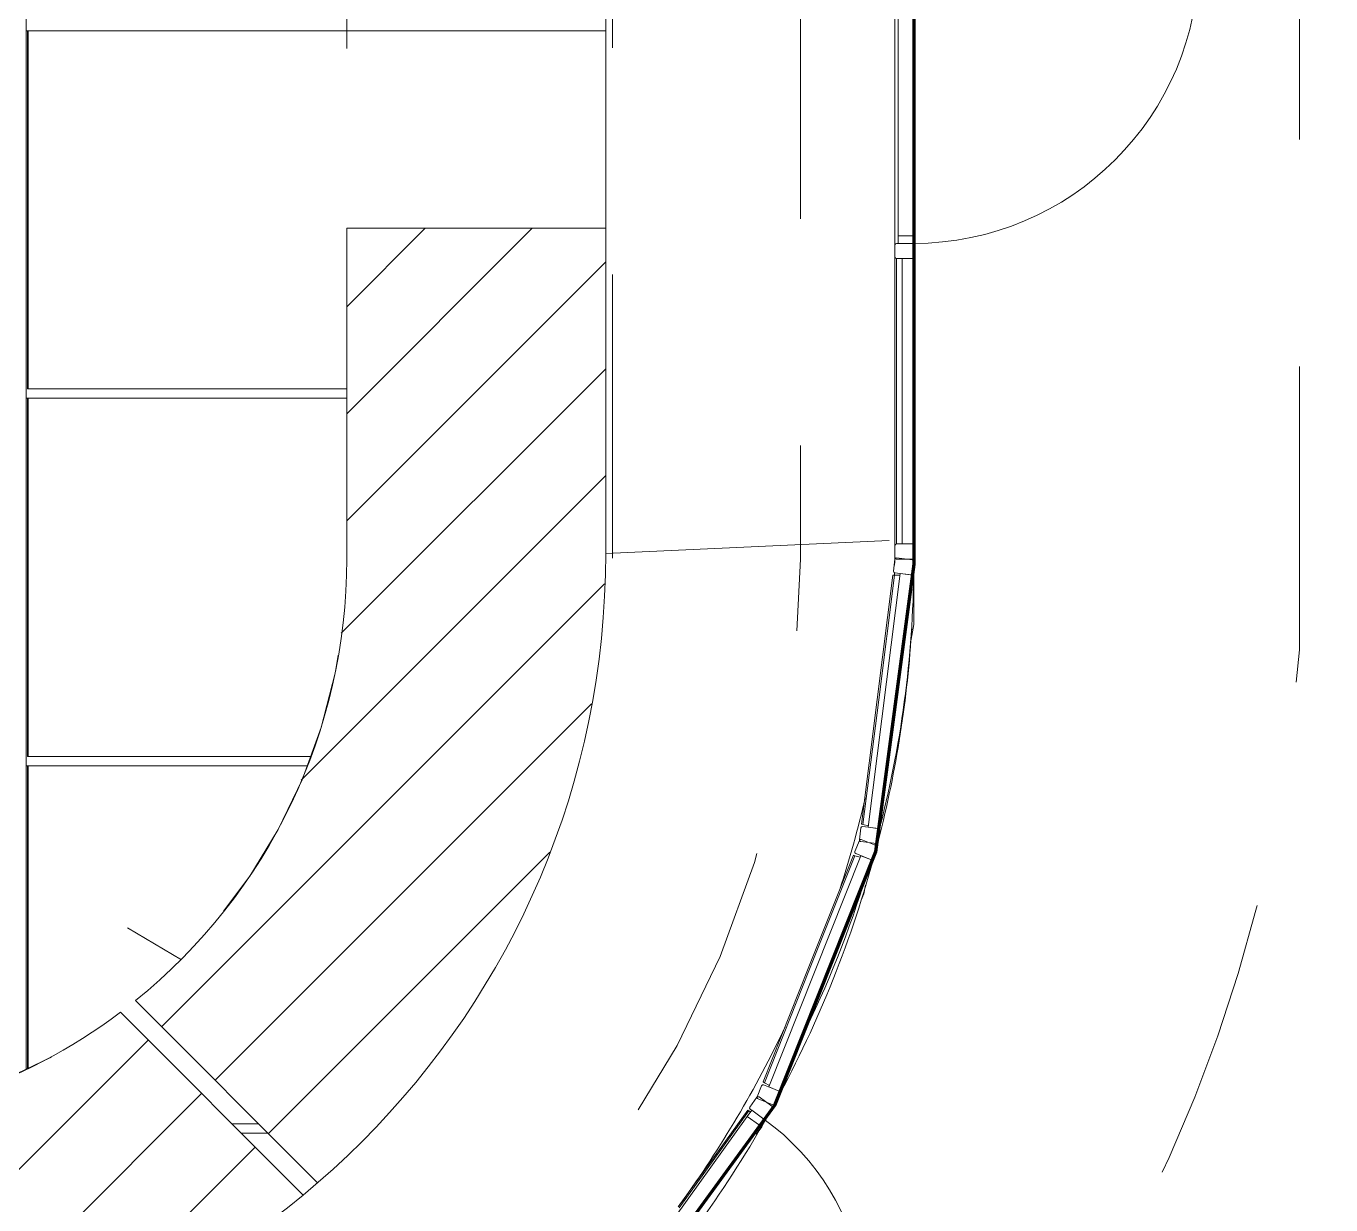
# Model space of a CAD drawing. Header units: metres. Extents: x -227.9 to -140, y 37.9 to 92.1.
# Drawn here: x -182.892 to -179.441, y 60.805 to 63.923 of the extents above; entities that cross this region are included whole.
import ezdxf

# ---------------------------------------------------------------- set-up
doc = ezdxf.new("R2010")
doc.units = ezdxf.units.M
doc.linetypes.add('JIS_02_0.7', pattern=[1.35, 0.75, -0.6])
doc.layers.add('A-DETL', color=94, linetype='Continuous', lineweight=5, true_color=0x00a600)
doc.layers.add('G-IMPT', color=8, linetype='Continuous', lineweight=5, true_color=0x808080)
for name, color, linetype, lineweight in [('A-DOOR', 7, 'Continuous', 5), ('A-FLOR', 7, 'Continuous', 5), ('A-FLOR-PATT', 7, 'Continuous', 5), ('A-GENM', 7, 'Continuous', 5), ('A-GLAZ-CURT', 7, 'Continuous', 5), ('A-GLAZ-CWMG', 7, 'Continuous', 5), ('A-ROOF', 7, 'Continuous', 5), ('A-WALL', 7, 'Continuous', 5), ('S-BEAM', 7, 'Continuous', 5)]:
    doc.layers.add(name, color=color, linetype=linetype, lineweight=lineweight)
doc.layers.add('Chambre', color=40, linetype='Continuous')
pattern_1 = [(45, (0, 0), (-0.14142136, 0.14142136), [])]

# ---------------------------------------------------------------- blocks, each defined once
blk = doc.blocks.new('LAG-C1030-PORTES-VITRINE DE MAGASIN-13PR_08_01 - LAG-C1030-PORTES-VITRINE DE MAGASIN-13PR_08_01-12746011-MUC-LAG-PRO-PLA-ARC-TZN-N02-AG02Ec-Cote')
at = {"layer": 'A-DOOR', "color": 9, "lineweight": 9, "true_color": 0xc0c0c0}
for p, q in [((-0.3774, 0.04), (-0.3574, 0.04)), ((-0.3774, 0), (-0.3774, 0.04)), ((-0.3574, 0.04), (-0.3574, 0)), ((0.3574, 0.04), (0.3774, 0.04)), ((0.3574, 0), (0.3574, 0.04)), ((0.3774, 0.04), (0.3774, 0)), ((-0.3574, 0), (-0.3774, 0)), ((0.3774, 0), (0.3574, 0))]:
    blk.add_line(p, q, dxfattribs=at)
at = {"layer": 'A-DOOR', "color": 9, "true_color": 0xc0c0c0}
for p, q in [((0.3574, 0.04), (-0.3574, 0.04)), ((-0.3574, 0), (0.3574, 0))]:
    blk.add_line(p, q, dxfattribs=at)
at = {"layer": 'A-DOOR'}
blk.add_line((0.3774, 0), (0.3774, -0.7548), dxfattribs=at)
blk.add_arc((0.3774, 0), 0.7548, 180, 270, dxfattribs=at)
blk = doc.blocks.new('LAG-B2020-PANNEAU DE RIDEAU-TRANSPARENT - CURTAIN WALL MULLION_dwg_12FT-JANSEN-P05-V52-MUC-LAG-PRO-PLA-ARC-TZN-N02-AG02Ec-Cote')
at = {"layer": 'G-IMPT', "flags": 128}
blk.add_lwpolyline([(0.004, 0.0001), (0.003, 0), (0.002, 0.0001), (0.001, 0), (0, 0), (0.001, 0.0001), (0.002, 0), (0.003, 0.0001), (0.004, 0)], dxfattribs=at)
at = {"layer": 'G-IMPT', "color": 161, "true_color": 0x7f9fff, "flags": 128}
for points in [[(0, 0), (0, 0), (0, 0), (0, 0), (0, 0), (0, 0), (0, 0.0001), (0, 0), (0, 0), (0, 0), (0, 0), (0, 0), (0, 0), (0, 0)], [(0, 0), (0, 0), (0, 0), (0, 0)], [(0.001, 0), (0.001, 0), (0.001, 0), (0.001, 0), (0.001, 0), (0.001, 0), (0.001, 0.0001), (0.001, 0), (0.001, 0), (0.001, 0), (0.001, 0), (0.001, 0), (0.001, 0), (0.001, 0)], [(0.001, 0), (0.001, 0), (0.001, 0), (0.001, 0)], [(0.001, 0), (0.001, 0), (0.001, 0), (0.001, 0), (0.001, 0), (0.001, 0)], [(0.001, 0), (0.001, 0), (0.001, 0), (0.001, 0)], [(0.002, 0), (0.002, 0), (0.002, 0), (0.002, 0), (0.002, 0), (0.002, 0), (0.002, 0.0001), (0.002, 0), (0.002, 0), (0.002, 0), (0.002, 0), (0.002, 0), (0.002, 0), (0.002, 0)], [(0.002, 0), (0.002, 0), (0.002, 0), (0.002, 0)], [(0.002, 0), (0.002, 0), (0.002, 0), (0.002, 0), (0.002, 0), (0.002, 0)], [(0.002, 0), (0.002, 0), (0.002, 0), (0.002, 0)], [(0.003, 0), (0.003, 0), (0.003, 0), (0.003, 0), (0.003, 0), (0.003, 0), (0.003, 0), (0.003, 0.0001), (0.003, 0), (0.003, 0), (0.003, 0), (0.003, 0), (0.003, 0), (0.003, 0)], [(0.003, 0), (0.0031, 0), (0.0031, 0), (0.003, 0)], [(0.003, 0), (0.003, 0), (0.0031, 0), (0.0031, 0), (0.003, 0), (0.003, 0)], [(0.003, 0), (0.003, 0), (0.003, 0), (0.003, 0)], [(0.004, 0), (0.004, 0), (0.004, 0), (0.004, 0), (0.004, 0), (0.0041, 0), (0.004, 0.0001), (0.004, 0), (0.004, 0), (0.004, 0), (0.004, 0), (0.004, 0), (0.004, 0), (0.004, 0)], [(0.004, 0), (0.004, 0), (0.004, 0), (0.004, 0)]]:
    blk.add_lwpolyline(points, dxfattribs=at)
at = {"layer": 'G-IMPT', "color": 4, "true_color": 0x00ffff, "flags": 128}
for points in [[(0.001, 0), (0.001, 0), (0, 0), (0, 0)], [(0.002, 0), (0.002, 0), (0.001, 0), (0.001, 0)], [(0.003, 0), (0.003, 0), (0.002, 0), (0.002, 0)], [(0.004, 0), (0.004, 0), (0.003, 0), (0.003, 0)]]:
    blk.add_lwpolyline(points, close=True, dxfattribs=at)
at = {"layer": 'G-IMPT', "color": 161, "true_color": 0x7f9fff}
for centre, radius, start, end in [((0, 0), 0.000004, 90, 180), ((0, 0), 0.000004, 360, 90), ((0, 0), 0.000002, 90, 180), ((0, 0), 0.000002, 360, 90), ((0, 0), 0.000002, 270, 360), ((0, 0), 0.000002, 180, 270), ((0, 0), 0.000004, 270, 0), ((0, 0), 0.000004, 180, 270), ((0.001, 0), 0.000004, 90, 180), ((0.001, 0), 0.000004, 360, 90), ((0.001, 0), 0.000002, 90, 180), ((0.001, 0), 0.000002, 360, 90), ((0.001, 0), 0.000002, 270, 360), ((0.001, 0), 0.000002, 180, 270), ((0.001, 0), 0.000004, 270, 0), ((0.001, 0), 0.000004, 180, 270), ((0.002, 0), 0.000004, 90, 180), ((0.002, 0), 0.000004, 360, 90), ((0.002, 0), 0.000002, 90, 180), ((0.002, 0), 0.000002, 360, 90), ((0.002, 0), 0.000002, 270, 360), ((0.002, 0), 0.000002, 180, 270), ((0.002, 0), 0.000004, 270, 0), ((0.002, 0), 0.000004, 180, 270), ((0.003, 0), 0.000004, 90, 180), ((0.003, 0), 0.000004, 360, 90), ((0.003, 0), 0.000002, 90, 180), ((0.003, 0), 0.000002, 360, 90), ((0.003, 0), 0.000002, 270, 360), ((0.003, 0), 0.000002, 180, 270), ((0.003, 0), 0.000004, 270, 0), ((0.003, 0), 0.000004, 180, 270), ((0.004, 0), 0.000004, 360, 90), ((0.004, 0), 0.000004, 90, 180), ((0.004, 0), 0.000002, 360, 90), ((0.004, 0), 0.000002, 90, 180), ((0.004, 0), 0.000002, 180, 270), ((0.004, 0), 0.000002, 270, 360), ((0.004, 0), 0.000004, 180, 270), ((0.004, 0), 0.000004, 270, 0)]:
    blk.add_arc(centre, radius, start, end, dxfattribs=at)
blk = doc.blocks.new('LAG-B2020-PANNEAU DE RIDEAU-TRANSPARENT - CURTAIN WALL MULLION_dwg-V53-MUC-LAG-PRO-PLA-ARC-TZN-N02-AG02Ec-Cote')
blk.add_blockref('LAG-B2020-PANNEAU DE RIDEAU-TRANSPARENT - CURTAIN WALL MULLION_dwg_12FT-JANSEN-P05-V52-MUC-LAG-PRO-PLA-ARC-TZN-N02-AG02Ec-Cote', (-0.0027, 0.0003))
blk = doc.blocks.new('LAG-B2020-PANNEAU DE RIDEAU-TRANSPARENT - LAG-B2020-PANNEAU DE RIDEAU-TRANSPARENT-11582685-MUC-LAG-PRO-PLA-ARC-TZN-N02-AG02Ec-Cote')
at = {"layer": 'A-GLAZ-CURT', "lineweight": 9}
for p, q in [((0.3774, 0), (-0.3774, 0)), ((-0.3774, 0), (-0.3774, -0.03)), ((0.3774, -0.03), (0.3774, 0)), ((-0.3774, -0.03), (0.3774, -0.03))]:
    blk.add_line(p, q, dxfattribs=at)
blk.add_blockref('LAG-B2020-PANNEAU DE RIDEAU-TRANSPARENT - CURTAIN WALL MULLION_dwg-V53-MUC-LAG-PRO-PLA-ARC-TZN-N02-AG02Ec-Cote', (0, 0))
blk = doc.blocks.new('Rectangulaire Meneau - LAG-B2010-MENEAU-40x50_50-11578411-MUC-LAG-PRO-PLA-ARC-TZN-N02-AG02Ec-Cote')
at = {"layer": 'A-GLAZ-CWMG'}
for p, q in [((-180.5942, 63.3123), (-180.5942, 62.9309)), ((-180.5942, 62.9309), (-180.5942, 63.3123)), ((-180.5902, 62.9309), (-180.5902, 63.3083)), ((-180.5442, 62.9309), (-180.5442, 63.3123)), ((-180.5442, 62.9309), (-180.5442, 63.3123))]:
    blk.add_line(p, q, dxfattribs=at)
blk = doc.blocks.new('Rectangulaire Meneau - LAG-B2010-MENEAU-40x50-11581453-MUC-LAG-PRO-PLA-ARC-TZN-N02-AG02Ec-Cote')
at = {"layer": 'A-GLAZ-CWMG', "lineweight": 13}
for p, q in [((-0.02, 0.04), (-0.02, 0.0447)), ((-0.016, 0.0487), (0.016, 0.0487)), ((0.02, 0.0447), (0.02, 0.0027)), ((0.016, -0.0013), (-0.016, -0.0013))]:
    blk.add_line(p, q, dxfattribs=at)
for centre, start, end in [((-0.016, 0.0447), 90, 180), ((0.016, 0.0447), 360, 90), ((-0.016, 0.0027), 180, 270), ((0.016, 0.0027), 270, 0)]:
    blk.add_arc(centre, 0.004, start, end, dxfattribs=at)
blk = doc.blocks.new('LAG-B1020-CADRE STRUCTURELLE-PATIO - MUC-PATIO_skp_80-11715553-MUC-LAG-PRO-PLA-ARC-TZN-N02-AG02Ec-Cote')
at = {"layer": 'G-IMPT', "color": 7}
for p, q in [((23.1677, 3.8915), (24.7002, 3.8915)), ((23.1677, 3.8915), (24.7002, 3.8915)), ((23.171, 3.8915), (23.171, 2.9443)), ((23.171, 2.9443), (23.171, 3.8915)), ((24.0152, 2.9443), (23.171, 2.9443)), ((23.171, 2.9443), (24.0152, 2.9443)), ((23.1677, 2.92), (24.0152, 2.92)), ((23.1677, 2.92), (24.0152, 2.92)), ((23.171, 2.9199), (23.171, 1.9715)), ((23.171, 1.9715), (23.171, 2.9199)), ((23.171, 1.9715), (23.9211, 1.9715)), ((23.171, 1.9715), (23.9211, 1.9715)), ((23.1677, 1.9471), (23.9109, 1.9471)), ((23.9109, 1.9471), (23.1677, 1.9471)), ((23.171, 1.9471), (23.171, 1.1456)), ((23.171, 1.1456), (23.171, 1.9471)), ((23.7118, 0.9999), (23.7825, 0.9999)), ((23.7118, 0.9999), (23.7825, 0.9999)), ((23.7361, 0.9755), (23.8069, 0.9755)), ((23.8069, 0.9755), (23.7361, 0.9755))]:
    blk.add_line(p, q, dxfattribs=at)
blk = doc.blocks.new('LAG-B1020-CADRE STRUCTURELLE-PATIO - MUC-PATIO_skp_79-11715552-MUC-LAG-PRO-PLA-ARC-TZN-N02-AG02Ec-Cote')
at = {"layer": 'G-IMPT', "color": 7}
for p, q in [((23.1515, 3.8632), (23.1515, 2.916)), ((23.1515, 3.8632), (23.1515, 2.916)), ((23.9952, 2.916), (23.1515, 2.916)), ((23.9952, 2.916), (23.1515, 2.916)), ((23.151, 2.8916), (23.151, 1.9432)), ((23.151, 2.8916), (23.151, 1.9432)), ((23.9011, 1.9432), (23.151, 1.9432)), ((23.9011, 1.9432), (23.151, 1.9432)), ((23.151, 1.9188), (23.151, 1.1173)), ((23.151, 1.9188), (23.151, 1.1173)), ((23.7625, 0.9716), (23.6918, 0.9716)), ((23.6918, 0.9716), (23.7625, 0.9716))]:
    blk.add_line(p, q, dxfattribs=at)
blk = doc.blocks.new('LAG-B1020-CADRE STRUCTURELLE-PATIO - MUC-PATIO_skp_2-11715475-MUC-LAG-PRO-PLA-ARC-TZN-N02-AG02Ec-Cote')
for name, p in [('LAG-B1020-CADRE STRUCTURELLE-PATIO - MUC-PATIO_skp_80-11715553-MUC-LAG-PRO-PLA-ARC-TZN-N02-AG02Ec-Cote', (0.2194, 0.1866)), ('LAG-B1020-CADRE STRUCTURELLE-PATIO - MUC-PATIO_skp_79-11715552-MUC-LAG-PRO-PLA-ARC-TZN-N02-AG02Ec-Cote', (0.2394, 0.2149))]:
    blk.add_blockref(name, p)
blk = doc.blocks.new('LAG-B1020-CADRE STRUCTURELLE-PATIO - LAG-LAG-B1020-CADRE STRUCTURELLE-PATIO-10510598-MUC-LAG-PRO-PLA-ARC-TZN-N02-AG02Ec-Cote')
blk.add_blockref('LAG-B1020-CADRE STRUCTURELLE-PATIO - MUC-PATIO_skp_2-11715475-MUC-LAG-PRO-PLA-ARC-TZN-N02-AG02Ec-Cote', (-12.7084, -8.23))
blk = doc.blocks.new('Rectangulaire Meneau - LAG-B2010-MENEAU-40x50_50-11578396-MUC-LAG-PRO-PLA-ARC-TZN-N02-AG02Ec-Cote')
at = {"layer": 'A-GLAZ-CWMG'}
for p, q in [((-180.5942, 62.9309), (-180.5942, 62.5495)), ((-180.5942, 62.5495), (-180.5942, 62.9309)), ((-180.5902, 62.5535), (-180.5902, 62.9309)), ((-180.5442, 62.5495), (-180.5442, 62.9309)), ((-180.5442, 62.5495), (-180.5442, 62.9309)), ((-180.5942, 62.517), (-180.5942, 62.5134)), ((-180.5942, 62.5134), (-180.5942, 62.517)), ((-180.5482, 62.5134), (-180.5644, 62.5134)), ((-180.5442, 62.5134), (-180.5482, 62.5134)), ((-180.5442, 62.5134), (-180.5442, 62.517)), ((-180.5442, 62.5134), (-180.5442, 62.517))]:
    blk.add_line(p, q, dxfattribs=at)
blk = doc.blocks.new('Rectangulaire Meneau - LAG-B2010-MENEAU-11582725-MUC-LAG-PRO-PLA-ARC-TZN-N02-AG02Ec-Cote')
at = {"layer": 'A-GLAZ-CWMG', "lineweight": 13}
for p, q in [((-0.04, 0.0027), (-0.04, 0.0447)), ((-0.036, 0.0487), (-0.004, 0.0487)), ((0, 0.0447), (0, 0.0027)), ((-0.004, -0.0013), (-0.036, -0.0013))]:
    blk.add_line(p, q, dxfattribs=at)
for centre, start, end in [((-0.036, 0.0447), 90, 180), ((-0.004, 0.0447), 0, 90), ((-0.036, 0.0027), 180, 270), ((-0.004, 0.0027), 270, 0)]:
    blk.add_arc(centre, 0.004, start, end, dxfattribs=at)
blk = doc.blocks.new('LAG-B2020-PANNEAU DE RIDEAU-TRANSPARENT - CURTAIN WALL MULLION_dwg_12FT-JANSEN-P05-V136-MUC-LAG-PRO-PLA-ARC-TZN-N02-AG02Ec-Cote')
at = {"layer": 'G-IMPT', "flags": 128}
blk.add_lwpolyline([(0.004, 0.0001), (0.003, 0), (0.002, 0.0001), (0.001, 0), (0, 0), (0.001, 0.0001), (0.002, 0), (0.003, 0.0001), (0.004, 0)], dxfattribs=at)
at = {"layer": 'G-IMPT', "color": 161, "true_color": 0x7f9fff, "flags": 128}
for points in [[(0, 0), (0, 0), (0, 0), (0, 0), (0, 0), (0, 0), (0, 0.0001), (0, 0), (0, 0), (0, 0), (0, 0), (0, 0), (0, 0), (0, 0)], [(0, 0), (0, 0), (0, 0), (0, 0)], [(0.001, 0), (0.001, 0), (0.001, 0), (0.001, 0), (0.001, 0), (0.001, 0), (0.001, 0.0001), (0.001, 0), (0.001, 0), (0.001, 0), (0.001, 0), (0.001, 0), (0.001, 0), (0.001, 0)], [(0.001, 0), (0.001, 0), (0.001, 0), (0.001, 0)], [(0.001, 0), (0.001, 0), (0.001, 0), (0.001, 0), (0.001, 0), (0.001, 0)], [(0.001, 0), (0.001, 0), (0.001, 0), (0.001, 0)], [(0.002, 0), (0.002, 0), (0.002, 0), (0.002, 0), (0.002, 0), (0.002, 0), (0.002, 0.0001), (0.002, 0), (0.002, 0), (0.002, 0), (0.002, 0), (0.002, 0), (0.002, 0), (0.002, 0)], [(0.002, 0), (0.002, 0), (0.002, 0), (0.002, 0)], [(0.002, 0), (0.002, 0), (0.002, 0), (0.002, 0), (0.002, 0), (0.002, 0)], [(0.002, 0), (0.002, 0), (0.002, 0), (0.002, 0)], [(0.003, 0), (0.003, 0), (0.003, 0), (0.003, 0), (0.003, 0), (0.003, 0), (0.003, 0), (0.003, 0.0001), (0.003, 0), (0.003, 0), (0.003, 0), (0.003, 0), (0.003, 0), (0.003, 0)], [(0.003, 0), (0.0031, 0), (0.0031, 0), (0.003, 0)], [(0.003, 0), (0.003, 0), (0.0031, 0), (0.0031, 0), (0.003, 0), (0.003, 0)], [(0.003, 0), (0.003, 0), (0.003, 0), (0.003, 0)], [(0.004, 0), (0.004, 0), (0.004, 0), (0.004, 0), (0.004, 0), (0.0041, 0), (0.004, 0.0001), (0.004, 0), (0.004, 0), (0.004, 0), (0.004, 0), (0.004, 0), (0.004, 0), (0.004, 0)], [(0.004, 0), (0.004, 0), (0.004, 0), (0.004, 0)]]:
    blk.add_lwpolyline(points, dxfattribs=at)
at = {"layer": 'G-IMPT', "color": 4, "true_color": 0x00ffff, "flags": 128}
for points in [[(0.001, 0), (0.001, 0), (0, 0), (0, 0)], [(0.002, 0), (0.002, 0), (0.001, 0), (0.001, 0)], [(0.003, 0), (0.003, 0), (0.002, 0), (0.002, 0)], [(0.004, 0), (0.004, 0), (0.003, 0), (0.003, 0)]]:
    blk.add_lwpolyline(points, close=True, dxfattribs=at)
at = {"layer": 'G-IMPT', "color": 161, "true_color": 0x7f9fff}
for centre, radius, start, end in [((0, 0), 0.000004, 90, 180), ((0, 0), 0.000004, 360, 90), ((0, 0), 0.000002, 90, 180), ((0, 0), 0.000002, 360, 90), ((0, 0), 0.000002, 270, 360), ((0, 0), 0.000002, 180, 270), ((0, 0), 0.000004, 270, 0), ((0, 0), 0.000004, 180, 270), ((0.001, 0), 0.000004, 90, 180), ((0.001, 0), 0.000004, 360, 90), ((0.001, 0), 0.000002, 90, 180), ((0.001, 0), 0.000002, 360, 90), ((0.001, 0), 0.000002, 270, 360), ((0.001, 0), 0.000002, 180, 270), ((0.001, 0), 0.000004, 270, 0), ((0.001, 0), 0.000004, 180, 270), ((0.002, 0), 0.000004, 90, 180), ((0.002, 0), 0.000004, 360, 90), ((0.002, 0), 0.000002, 90, 180), ((0.002, 0), 0.000002, 360, 90), ((0.002, 0), 0.000002, 270, 360), ((0.002, 0), 0.000002, 180, 270), ((0.002, 0), 0.000004, 270, 0), ((0.002, 0), 0.000004, 180, 270), ((0.003, 0), 0.000004, 90, 180), ((0.003, 0), 0.000004, 360, 90), ((0.003, 0), 0.000002, 90, 180), ((0.003, 0), 0.000002, 360, 90), ((0.003, 0), 0.000002, 270, 360), ((0.003, 0), 0.000002, 180, 270), ((0.003, 0), 0.000004, 270, 0), ((0.003, 0), 0.000004, 180, 270), ((0.004, 0), 0.000004, 360, 90), ((0.004, 0), 0.000004, 90, 180), ((0.004, 0), 0.000002, 360, 90), ((0.004, 0), 0.000002, 90, 180), ((0.004, 0), 0.000002, 180, 270), ((0.004, 0), 0.000002, 270, 360), ((0.004, 0), 0.000004, 180, 270), ((0.004, 0), 0.000004, 270, 0)]:
    blk.add_arc(centre, radius, start, end, dxfattribs=at)
blk = doc.blocks.new('LAG-B2020-PANNEAU DE RIDEAU-TRANSPARENT - CURTAIN WALL MULLION_dwg-V137-MUC-LAG-PRO-PLA-ARC-TZN-N02-AG02Ec-Cote')
blk.add_blockref('LAG-B2020-PANNEAU DE RIDEAU-TRANSPARENT - CURTAIN WALL MULLION_dwg_12FT-JANSEN-P05-V136-MUC-LAG-PRO-PLA-ARC-TZN-N02-AG02Ec-Cote', (-0.0027, 0.0003))
blk = doc.blocks.new('LAG-B2020-PANNEAU DE RIDEAU-TRANSPARENT - LAG-B2020-PANNEAU DE RIDEAU-TRANSPARENT-11581941-MUC-LAG-PRO-PLA-ARC-TZN-N02-AG02Ec-Cote')
at = {"layer": 'A-GLAZ-CURT', "lineweight": 9}
for p, q in [((0.3383, 0), (-0.3383, 0)), ((-0.3383, 0), (-0.3383, -0.03)), ((0.3383, -0.03), (0.3383, 0)), ((-0.3383, -0.03), (0.3383, -0.03))]:
    blk.add_line(p, q, dxfattribs=at)
blk.add_blockref('LAG-B2020-PANNEAU DE RIDEAU-TRANSPARENT - CURTAIN WALL MULLION_dwg-V137-MUC-LAG-PRO-PLA-ARC-TZN-N02-AG02Ec-Cote', (0, 0))
blk = doc.blocks.new('Rectangulaire Meneau - LAG-B2010-MENEAU-40x50_50-11581937-MUC-LAG-PRO-PLA-ARC-TZN-N02-AG02Ec-Cote')
at = {"layer": 'A-GLAZ-CWMG'}
for p, q in [((-180.5996, 62.4711), (-180.6412, 62.1418)), ((-180.6412, 62.1418), (-180.5996, 62.4711)), ((-180.6372, 62.1413), (-180.5956, 62.4711)), ((-180.5807, 62.4711), (-180.5956, 62.4711)), ((-180.5916, 62.1355), (-180.5492, 62.471)), ((-180.5916, 62.1355), (-180.5492, 62.471)), ((-180.5492, 62.471), (-180.5504, 62.471))]:
    blk.add_line(p, q, dxfattribs=at)
at = {"layer": 'A-GLAZ-CWMG', "flags": 128}
blk.add_lwpolyline([(-180.5956, 62.4711), (-180.5984, 62.4711), (-180.5996, 62.4711)], dxfattribs=at)
blk = doc.blocks.new('Rectangulaire Meneau - LAG-B2010-MENEAU-40x50_50-11581938-MUC-LAG-PRO-PLA-ARC-TZN-N02-AG02Ec-Cote')
at = {"layer": 'A-GLAZ-CWMG'}
for p, q in [((-180.6412, 62.1418), (-180.6828, 61.8125)), ((-180.6828, 61.8125), (-180.6412, 62.1418)), ((-180.6789, 61.8115), (-180.6372, 62.1413)), ((-180.634, 61.8), (-180.5916, 62.1355)), ((-180.634, 61.8), (-180.5916, 62.1355)), ((-180.6789, 61.8115), (-180.6645, 61.8078)), ((-180.6351, 61.8003), (-180.634, 61.8))]:
    blk.add_line(p, q, dxfattribs=at)
at = {"layer": 'A-GLAZ-CWMG', "flags": 128}
blk.add_lwpolyline([(-180.6828, 61.8125), (-180.6816, 61.8122), (-180.6789, 61.8115)], dxfattribs=at)
blk = doc.blocks.new('Rectangulaire Meneau - LAG-B2010-MENEAU-40x50-11581886-MUC-LAG-PRO-PLA-ARC-TZN-N02-AG02Ec-Cote')
at = {"layer": 'A-GLAZ-CWMG', "lineweight": 13}
for p, q in [((-0.04, 0.0027), (-0.04, 0.0447)), ((-0.036, 0.0487), (-0.004, 0.0487)), ((0, 0.0447), (0, 0.0027)), ((-0.004, -0.0013), (-0.036, -0.0013))]:
    blk.add_line(p, q, dxfattribs=at)
for centre, start, end in [((-0.036, 0.0447), 90, 180), ((-0.004, 0.0447), 360, 90), ((-0.036, 0.0027), 180, 270), ((-0.004, 0.0027), 270, 0)]:
    blk.add_arc(centre, 0.004, start, end, dxfattribs=at)
blk = doc.blocks.new('Rectangulaire Meneau - LAG-B2010-MENEAU-40x50-11581889-MUC-LAG-PRO-PLA-ARC-TZN-N02-AG02Ec-Cote')
at = {"layer": 'A-GLAZ-CWMG', "lineweight": 13}
for p, q in [((-0.04, 0.0447), (-0.04, 0.0027)), ((-0.004, 0.0487), (-0.036, 0.0487)), ((0, 0.0027), (0, 0.0447)), ((-0.036, -0.0013), (-0.004, -0.0013))]:
    blk.add_line(p, q, dxfattribs=at)
for centre, start, end in [((-0.036, 0.0447), 90, 180), ((-0.004, 0.0447), 0, 90), ((-0.036, 0.0027), 180, 270), ((-0.004, 0.0027), 270, 0)]:
    blk.add_arc(centre, 0.004, start, end, dxfattribs=at)
blk = doc.blocks.new('LAG-B2020-PANNEAU DE RIDEAU-TRANSPARENT - CURTAIN WALL MULLION_dwg_12FT-JANSEN-P05-V138-MUC-LAG-PRO-PLA-ARC-TZN-N02-AG02Ec-Cote')
at = {"layer": 'G-IMPT', "flags": 128}
blk.add_lwpolyline([(0.004, 0.0001), (0.003, 0), (0.002, 0.0001), (0.001, 0), (0, 0), (0.001, 0.0001), (0.002, 0), (0.003, 0.0001), (0.004, 0)], dxfattribs=at)
at = {"layer": 'G-IMPT', "color": 161, "true_color": 0x7f9fff, "flags": 128}
for points in [[(0, 0), (0, 0), (0, 0), (0, 0), (0, 0), (0, 0), (0, 0.0001), (0, 0), (0, 0), (0, 0), (0, 0), (0, 0), (0, 0), (0, 0)], [(0, 0), (0, 0), (0, 0), (0, 0)], [(0.001, 0), (0.001, 0), (0.001, 0), (0.001, 0), (0.001, 0), (0.001, 0), (0.001, 0.0001), (0.001, 0), (0.001, 0), (0.001, 0), (0.001, 0), (0.001, 0), (0.001, 0), (0.001, 0)], [(0.001, 0), (0.001, 0), (0.001, 0), (0.001, 0)], [(0.001, 0), (0.001, 0), (0.001, 0), (0.001, 0), (0.001, 0), (0.001, 0)], [(0.001, 0), (0.001, 0), (0.001, 0), (0.001, 0)], [(0.002, 0), (0.002, 0), (0.002, 0), (0.002, 0), (0.002, 0), (0.002, 0), (0.002, 0.0001), (0.002, 0), (0.002, 0), (0.002, 0), (0.002, 0), (0.002, 0), (0.002, 0), (0.002, 0)], [(0.002, 0), (0.002, 0), (0.002, 0), (0.002, 0)], [(0.002, 0), (0.002, 0), (0.002, 0), (0.002, 0), (0.002, 0), (0.002, 0)], [(0.002, 0), (0.002, 0), (0.002, 0), (0.002, 0)], [(0.003, 0), (0.003, 0), (0.003, 0), (0.003, 0), (0.003, 0), (0.003, 0), (0.003, 0), (0.003, 0.0001), (0.003, 0), (0.003, 0), (0.003, 0), (0.003, 0), (0.003, 0), (0.003, 0)], [(0.003, 0), (0.0031, 0), (0.0031, 0), (0.003, 0)], [(0.003, 0), (0.003, 0), (0.0031, 0), (0.0031, 0), (0.003, 0), (0.003, 0)], [(0.003, 0), (0.003, 0), (0.003, 0), (0.003, 0)], [(0.004, 0), (0.004, 0), (0.004, 0), (0.004, 0), (0.004, 0), (0.0041, 0), (0.004, 0.0001), (0.004, 0), (0.004, 0), (0.004, 0), (0.004, 0), (0.004, 0), (0.004, 0), (0.004, 0)], [(0.004, 0), (0.004, 0), (0.004, 0), (0.004, 0)]]:
    blk.add_lwpolyline(points, dxfattribs=at)
at = {"layer": 'G-IMPT', "color": 4, "true_color": 0x00ffff, "flags": 128}
for points in [[(0.001, 0), (0.001, 0), (0, 0), (0, 0)], [(0.002, 0), (0.002, 0), (0.001, 0), (0.001, 0)], [(0.003, 0), (0.003, 0), (0.002, 0), (0.002, 0)], [(0.004, 0), (0.004, 0), (0.003, 0), (0.003, 0)]]:
    blk.add_lwpolyline(points, close=True, dxfattribs=at)
at = {"layer": 'G-IMPT', "color": 161, "true_color": 0x7f9fff}
for centre, radius, start, end in [((0, 0), 0.000004, 90, 180), ((0, 0), 0.000004, 360, 90), ((0, 0), 0.000002, 90, 180), ((0, 0), 0.000002, 360, 90), ((0, 0), 0.000002, 270, 360), ((0, 0), 0.000002, 180, 270), ((0, 0), 0.000004, 270, 0), ((0, 0), 0.000004, 180, 270), ((0.001, 0), 0.000004, 90, 180), ((0.001, 0), 0.000004, 360, 90), ((0.001, 0), 0.000002, 90, 180), ((0.001, 0), 0.000002, 360, 90), ((0.001, 0), 0.000002, 270, 360), ((0.001, 0), 0.000002, 180, 270), ((0.001, 0), 0.000004, 270, 0), ((0.001, 0), 0.000004, 180, 270), ((0.002, 0), 0.000004, 90, 180), ((0.002, 0), 0.000004, 360, 90), ((0.002, 0), 0.000002, 90, 180), ((0.002, 0), 0.000002, 360, 90), ((0.002, 0), 0.000002, 270, 360), ((0.002, 0), 0.000002, 180, 270), ((0.002, 0), 0.000004, 270, 0), ((0.002, 0), 0.000004, 180, 270), ((0.003, 0), 0.000004, 90, 180), ((0.003, 0), 0.000004, 360, 90), ((0.003, 0), 0.000002, 90, 180), ((0.003, 0), 0.000002, 360, 90), ((0.003, 0), 0.000002, 270, 360), ((0.003, 0), 0.000002, 180, 270), ((0.003, 0), 0.000004, 270, 0), ((0.003, 0), 0.000004, 180, 270), ((0.004, 0), 0.000004, 360, 90), ((0.004, 0), 0.000004, 90, 180), ((0.004, 0), 0.000002, 360, 90), ((0.004, 0), 0.000002, 90, 180), ((0.004, 0), 0.000002, 180, 270), ((0.004, 0), 0.000002, 270, 360), ((0.004, 0), 0.000004, 180, 270), ((0.004, 0), 0.000004, 270, 0)]:
    blk.add_arc(centre, radius, start, end, dxfattribs=at)
blk = doc.blocks.new('LAG-B2020-PANNEAU DE RIDEAU-TRANSPARENT - CURTAIN WALL MULLION_dwg-V139-MUC-LAG-PRO-PLA-ARC-TZN-N02-AG02Ec-Cote')
blk.add_blockref('LAG-B2020-PANNEAU DE RIDEAU-TRANSPARENT - CURTAIN WALL MULLION_dwg_12FT-JANSEN-P05-V138-MUC-LAG-PRO-PLA-ARC-TZN-N02-AG02Ec-Cote', (-0.0027, 0.0003))
blk = doc.blocks.new('LAG-B2020-PANNEAU DE RIDEAU-TRANSPARENT - LAG-B2020-PANNEAU DE RIDEAU-TRANSPARENT-11581950-MUC-LAG-PRO-PLA-ARC-TZN-N02-AG02Ec-Cote')
at = {"layer": 'A-GLAZ-CURT', "lineweight": 9}
for p, q in [((0.3292, 0), (-0.3292, 0)), ((-0.3292, 0), (-0.3292, -0.03)), ((-0.3292, -0.03), (0.3292, -0.03)), ((0.3292, -0.03), (0.3292, 0))]:
    blk.add_line(p, q, dxfattribs=at)
blk.add_blockref('LAG-B2020-PANNEAU DE RIDEAU-TRANSPARENT - CURTAIN WALL MULLION_dwg-V139-MUC-LAG-PRO-PLA-ARC-TZN-N02-AG02Ec-Cote', (0, 0))
blk = doc.blocks.new('Rectangulaire Meneau - LAG-B2010-MENEAU-40x50_50-11581946-MUC-LAG-PRO-PLA-ARC-TZN-N02-AG02Ec-Cote')
at = {"layer": 'A-GLAZ-CWMG'}
for p, q in [((-180.7041, 61.7298), (-180.8235, 61.43)), ((-180.8235, 61.43), (-180.7041, 61.7298)), ((-180.8198, 61.4285), (-180.7002, 61.7288)), ((-180.7771, 61.4115), (-180.6553, 61.7172)), ((-180.7771, 61.4115), (-180.6553, 61.7172)), ((-180.6858, 61.7251), (-180.7002, 61.7288)), ((-180.6553, 61.7172), (-180.6565, 61.7175))]:
    blk.add_line(p, q, dxfattribs=at)
at = {"layer": 'A-GLAZ-CWMG', "flags": 128}
blk.add_lwpolyline([(-180.7002, 61.7288), (-180.703, 61.7295), (-180.7041, 61.7298)], dxfattribs=at)
blk = doc.blocks.new('Rectangulaire Meneau - LAG-B2010-MENEAU-40x50_50-11581947-MUC-LAG-PRO-PLA-ARC-TZN-N02-AG02Ec-Cote')
at = {"layer": 'A-GLAZ-CWMG'}
for p, q in [((-180.8235, 61.43), (-180.9429, 61.1302)), ((-180.9429, 61.1302), (-180.8235, 61.43)), ((-180.9394, 61.1282), (-180.8198, 61.4285)), ((-180.8988, 61.1058), (-180.7771, 61.4115)), ((-180.8988, 61.1058), (-180.7771, 61.4115)), ((-180.9394, 61.1282), (-180.9264, 61.121)), ((-180.8998, 61.1063), (-180.8988, 61.1058))]:
    blk.add_line(p, q, dxfattribs=at)
at = {"layer": 'A-GLAZ-CWMG', "flags": 128}
blk.add_lwpolyline([(-180.9429, 61.1302), (-180.9419, 61.1296), (-180.9394, 61.1282)], dxfattribs=at)
blk = doc.blocks.new('LAG-C1030-PORTES-VITRINE DE MAGASIN-13PR_08_01 - LAG-C1030-PORTES-VITRINE DE MAGASIN-13PR_08_01-12349550-MUC-LAG-PRO-PLA-ARC-TZN-N02-AG02Ec-Cote')
at = {"layer": 'A-DOOR'}
blk.add_line((0.3211, 0), (0.3211, 0.6422), dxfattribs=at)
at = {"layer": 'A-DOOR', "color": 9, "lineweight": 9, "true_color": 0xc0c0c0}
for p, q in [((-0.3011, 0), (-0.3211, 0)), ((-0.3211, 0), (-0.3211, -0.04)), ((-0.3011, -0.04), (-0.3011, 0)), ((0.3211, 0), (0.3011, 0)), ((0.3011, 0), (0.3011, -0.04)), ((0.3211, -0.04), (0.3211, 0)), ((-0.3211, -0.04), (-0.3011, -0.04)), ((0.3011, -0.04), (0.3211, -0.04))]:
    blk.add_line(p, q, dxfattribs=at)
at = {"layer": 'A-DOOR', "color": 9, "true_color": 0xc0c0c0}
for p, q in [((-0.3011, 0), (0.3011, 0)), ((0.3011, -0.04), (-0.3011, -0.04))]:
    blk.add_line(p, q, dxfattribs=at)
at = {"layer": 'A-DOOR'}
blk.add_arc((0.3211, 0), 0.6422, 90, 180, dxfattribs=at)
blk = doc.blocks.new('Rectangulaire Meneau - LAG-B2010-MENEAU-40x50_50-11581955-MUC-LAG-PRO-PLA-ARC-TZN-N02-AG02Ec-Cote')
at = {"layer": 'A-GLAZ-CWMG'}
for p, q in [((-180.9837, 61.0556), (-181.1678, 60.7998)), ((-181.1678, 60.7998), (-180.9837, 61.0556)), ((-181.1645, 60.7975), (-180.9802, 61.0537)), ((-180.976, 61.0513), (-180.9802, 61.0537)), ((-181.1272, 60.7706), (-180.9397, 61.0312)), ((-181.1272, 60.7706), (-180.9397, 61.0312)), ((-180.9397, 61.0312), (-180.9408, 61.0317))]:
    blk.add_line(p, q, dxfattribs=at)
at = {"layer": 'A-GLAZ-CWMG', "flags": 128}
blk.add_lwpolyline([(-180.9802, 61.0537), (-180.9827, 61.0551), (-180.9837, 61.0556)], dxfattribs=at)
blk = doc.blocks.new('Rectangulaire Meneau - LAG-B2010-MENEAU-40x50-V131-MUC-LAG-PRO-PLA-ARC-TZN-N02-AG02Ec-Cote')
at = {"layer": 'A-GLAZ-CWMG', "lineweight": 13}
for p, q in [((-0.04, 0.0447), (-0.04, 0.04)), ((-0.004, 0.0487), (-0.036, 0.0487)), ((0, 0.0027), (0, 0.0447)), ((-0.036, -0.0013), (-0.004, -0.0013))]:
    blk.add_line(p, q, dxfattribs=at)
for centre, start, end in [((-0.036, 0.0447), 90, 180), ((-0.004, 0.0447), 0, 90), ((-0.036, 0.0027), 180, 270), ((-0.004, 0.0027), 270, 0)]:
    blk.add_arc(centre, 0.004, start, end, dxfattribs=at)
blk = doc.blocks.new('PATIO - CMS-PATIO-2083973-MUC-LAG-PRO-PLA-ARC-TZN-N02-AG02Ec-Cote')
at = {"layer": 'G-IMPT', "color": 7, "lineweight": 9}
for p, q in [((10.6775, -2.2157), (10.6775, -5.195)), ((10.6775, -5.195), (10.6775, -2.2157)), ((10.682, -4.1519), (10.682, -5.0991)), ((10.682, -5.0991), (10.682, -4.1519)), ((10.6825, -4.1519), (10.6825, -5.0991)), ((10.6825, -4.1519), (10.6825, -5.0991)), ((10.682, -5.1234), (10.682, -6.0719)), ((10.682, -6.0719), (10.682, -5.1234)), ((10.682, -5.1234), (10.682, -6.0719)), ((10.682, -5.1234), (10.682, -6.0719)), ((10.6775, -5.195), (10.6775, -6.8992)), ((10.6775, -5.195), (10.6775, -6.8992)), ((10.682, -6.0963), (10.682, -6.8973)), ((10.682, -6.8973), (10.682, -6.0963)), ((10.682, -6.0963), (10.682, -6.8973)), ((10.682, -6.0963), (10.682, -6.8973))]:
    blk.add_line(p, q, dxfattribs=at)

msp = doc.modelspace()

# ---------------------------------------------------------------- hatches: boundary and pattern name
at = {"layer": 'A-FLOR-PATT', "lineweight": 9}
h = msp.add_hatch(dxfattribs=at)
h.set_pattern_fill('FP_7', color=256, style=0, pattern_type=2)
h.set_pattern_definition(pattern_1)
h.paths.add_polyline_path([(-202.164, 60.3285), (-183.5441, 60.3291), (-183.3808, 60.3362), (-183.2185, 60.3555), (-183.0579, 60.3868), (-182.9001, 60.43), (-182.7459, 60.4848), (-182.5961, 60.5509), (-182.4516, 60.628), (-182.3133, 60.7156), (-182.1785, 60.8162), (-182.1602, 60.832), (-182.6428, 61.3145), (-182.7568, 61.2367), (-182.8776, 61.1697), (-183.004, 61.1141), (-183.135, 61.0704), (-183.2694, 61.0389), (-183.4062, 61.0199), (-183.5441, 61.0135), (-203.5941, 61.0135), (-203.7249, 61.0192), (-203.8546, 61.0363), (-203.9824, 61.0646), (-204.1072, 61.104), (-204.2281, 61.1541), (-204.3441, 61.2145), (-204.4545, 61.2848), (-204.5583, 61.3645), (-204.6548, 61.4529), (-204.7432, 61.5493), (-204.8229, 61.6532), (-204.8932, 61.7635), (-204.9536, 61.8796), (-205.0037, 62.0005), (-205.043, 62.1253), (-205.0713, 62.253), (-205.0884, 62.3828), (-205.0941, 62.5135), (-205.0941, 63.3883), (-205.7791, 63.3883), (-205.7786, 62.5135), (-205.7713, 62.3491), (-205.7517, 62.1856), (-205.72, 62.024), (-205.6777, 61.8695), (-205.622, 61.7133), (-205.5568, 61.5655), (-205.4797, 61.421), (-205.392, 61.2827), (-205.2943, 61.1512), (-205.187, 61.0273), (-205.0683, 60.9096), (-204.9464, 60.8052), (-204.8143, 60.7082), (-204.6753, 60.6213), (-204.5303, 60.5449), (-204.3799, 60.4796), (-204.2198, 60.4242), (-204.0667, 60.3833), (-203.9055, 60.3529), (-203.7424, 60.3346), (-203.573, 60.3285), (-202.5752, 60.3285)])
h = msp.add_hatch(dxfattribs=at)
h.set_pattern_fill('FP_7', color=256, style=0, pattern_type=2)
h.set_pattern_definition(pattern_1)
h.paths.add_polyline_path([(-182.1222, 60.8647), (-182.058, 60.9206), (-181.9367, 61.0434), (-181.8358, 61.1613), (-181.7388, 61.2934), (-181.6519, 61.4323), (-181.573, 61.5831), (-181.5102, 61.7277), (-181.4535, 61.8926), (-181.4131, 62.045), (-181.383, 62.2066), (-181.3652, 62.3652), (-181.3591, 62.5347), (-181.3591, 63.3883), (-182.0441, 63.3883), (-182.0441, 62.5135), (-182.0501, 62.3798), (-182.068, 62.2472), (-182.0976, 62.1166), (-182.1422, 61.9812), (-182.191, 61.8661), (-182.2541, 61.7481), (-182.3275, 61.6361), (-182.4106, 61.5312), (-182.5026, 61.434), (-182.603, 61.3455), (-182.1444, 60.8869)])

# ---------------------------------------------------------------- linework, layer by layer
at = {"layer": 'A-DETL', "color": 7, "linetype": 'JIS_02_0.7'}
for p, q in [((-204.6554, 74.6739), (-182.4815, 61.4534)), ((-182.0441, 62.5135), (-182.0441, 73.6135)), ((-181.3414, 62.5159), (-181.3414, 73.6139)), ((-180.8441, 73.6135), (-180.8441, 62.5135))]:
    msp.add_line(p, q, dxfattribs=at)
at = {"layer": 'A-DETL', "color": 9, "linetype": 'JIS_02_0.7', "lineweight": 9, "true_color": 0xc0c0c0}
msp.add_line((-179.5242, 62.2731), (-179.5242, 64.0531), dxfattribs=at)
at = {"layer": 'A-DETL', "color": 7, "linetype": 'JIS_02_0.7'}
for radius in [2.7, 1.5]:
    msp.add_arc((-183.5441, 62.5135), radius, 270, 360, dxfattribs=at)
at = {"layer": 'A-DETL', "color": 9, "linetype": 'JIS_02_0.7', "lineweight": 9, "true_color": 0xc0c0c0}
msp.add_arc((-183.5731, 62.5962), 4.0617, 316.1365, 355.437, dxfattribs=at)
at = {"layer": 'A-FLOR', "lineweight": 9}
for p, q in [((-180.5441, 63.3443), (-180.5441, 64.1071)), ((-181.3591, 63.3883), (-182.0441, 63.3883)), ((-182.0441, 63.3883), (-182.0441, 62.5135)), ((-180.6352, 61.7988), (-180.6349, 61.8002)), ((-180.6464, 61.757), (-180.6454, 61.7608)), ((-182.603, 61.3455), (-182.1222, 60.8647)), ((-182.1602, 60.832), (-182.6428, 61.3145))]:
    msp.add_line(p, q, dxfattribs=at)
at = {"layer": 'A-FLOR'}
for p, q in [((-180.5442, 62.5134), (-180.5442, 62.3402)), ((-180.5442, 62.3402), (-180.5532, 62.2914)), ((-180.6723, 61.6506), (-180.6766, 61.6277)), ((-180.6766, 61.6277), (-180.6837, 61.6113)), ((-180.9373, 61.0309), (-180.9458, 61.0115)), ((-180.9458, 61.0115), (-180.9609, 60.991))]:
    msp.add_line(p, q, dxfattribs=at)
at = {"layer": 'A-FLOR', "lineweight": 9}
for centre, radius, start, end in [((-183.5441, 62.5135), 1.5, 308.8602, 0), ((-183.3944, 62.5136), 2.8502, 345.6637, 360), ((-183.3944, 62.5136), 2.8502, 333.5791, 343.0244), ((-183.5441, 62.5135), 1.5, 270, 306.9355)]:
    msp.add_arc(centre, radius, start, end, dxfattribs=at)
at = {"layer": 'A-ROOF'}
for p, q in [((-181.3591, 62.5285), (-181.3591, 73.5985)), ((-180.5942, 64.1071), (-180.5942, 63.3443))]:
    msp.add_line(p, q, dxfattribs=at)
at = {"layer": 'A-ROOF', "color": 9, "linetype": 'JIS_02_0.7', "true_color": 0xc0c0c0}
msp.add_line((-181.3591, 62.5285), (-180.5942, 62.5635), dxfattribs=at)
at = {"layer": 'A-ROOF'}
for centre, radius, start, end in [((-183.5942, 62.5635), 3, 358.7421, 360), ((-183.5591, 62.5285), 2.2, 270, 360), ((-183.5942, 62.5635), 3, 358.2331, 358.3676), ((-183.5942, 62.5635), 3, 342.0525, 346.8592), ((-183.5942, 62.5635), 3, 324.2405, 334.5892)]:
    msp.add_arc(centre, radius, start, end, dxfattribs=at)
at = {"layer": 'A-WALL'}
for start, end in [(345.6604, 356.5846), (345.335, 345.4803), (331.4822, 345.0309), (317.8127, 330.8223), (331.0959, 331.2369)]:
    msp.add_arc((-183.5441, 62.5135), 3, start, end, dxfattribs=at)
at = {"layer": 'Chambre', "lineweight": 140}
msp.add_lwpolyline([(-181.3358, 60.4807), (-180.5524, 59.6895), (-172.0421, 59.6895), (-172.0421, 63.4133), (-173.1788, 63.4133), (-173.1788, 64.1459), (-175.5971, 64.1459), (-180.5441, 64.1459), (-180.5442, 62.5001), (-180.6459, 61.7386), (-180.9131, 61.0682), (-181.339, 60.4831)], dxfattribs=at)

# ---------------------------------------------------------------- block references
at = {"layer": 'A-DOOR', "color": 9, "true_color": 0xc0c0c0}
for name, p, rotation in [('LAG-C1030-PORTES-VITRINE DE MAGASIN-13PR_08_01 - LAG-C1030-PORTES-VITRINE DE MAGASIN-13PR_08_01-12746011-MUC-LAG-PRO-PLA-ARC-TZN-N02-AG02Ec-Cote', (-180.5454, 63.7257), 90), ('LAG-C1030-PORTES-VITRINE DE MAGASIN-13PR_08_01 - LAG-C1030-PORTES-VITRINE DE MAGASIN-13PR_08_01-12349550-MUC-LAG-PRO-PLA-ARC-TZN-N02-AG02Ec-Cote', (-181.1282, 60.7713), 234.2637930258207)]:
    msp.add_blockref(name, p, dxfattribs=dict(at, rotation=rotation))
at = {"layer": 'A-GENM', "lineweight": 9}
msp.add_blockref('PATIO - CMS-PATIO-2083973-MUC-LAG-PRO-PLA-ARC-TZN-N02-AG02Ec-Cote', (-193.5691, 68.0628), dxfattribs=at)
at = {"layer": 'A-GLAZ-CURT'}
for name, p, rotation in [('LAG-B2020-PANNEAU DE RIDEAU-TRANSPARENT - LAG-B2020-PANNEAU DE RIDEAU-TRANSPARENT-11582685-MUC-LAG-PRO-PLA-ARC-TZN-N02-AG02Ec-Cote', (-180.5454, 62.9309), 270), ('LAG-B2020-PANNEAU DE RIDEAU-TRANSPARENT - LAG-B2020-PANNEAU DE RIDEAU-TRANSPARENT-11581941-MUC-LAG-PRO-PLA-ARC-TZN-N02-AG02Ec-Cote', (-180.5928, 62.1357), 262.8006014442318), ('LAG-B2020-PANNEAU DE RIDEAU-TRANSPARENT - LAG-B2020-PANNEAU DE RIDEAU-TRANSPARENT-11581950-MUC-LAG-PRO-PLA-ARC-TZN-N02-AG02Ec-Cote', (-180.7782, 61.4119), 248.2855373948531)]:
    msp.add_blockref(name, p, dxfattribs=dict(at, rotation=rotation))
at = {"layer": 'A-GLAZ-CWMG', "extrusion": (0, 0, -1)}
for name, p, rotation in [('Rectangulaire Meneau - LAG-B2010-MENEAU-40x50-11581453-MUC-LAG-PRO-PLA-ARC-TZN-N02-AG02Ec-Cote', (180.5454, 63.3283), 270), ('Rectangulaire Meneau - LAG-B2010-MENEAU-11582725-MUC-LAG-PRO-PLA-ARC-TZN-N02-AG02Ec-Cote', (180.5454, 62.5135), 270), ('Rectangulaire Meneau - LAG-B2010-MENEAU-40x50-11581886-MUC-LAG-PRO-PLA-ARC-TZN-N02-AG02Ec-Cote', (180.6402, 61.7603), 277.1993985557681), ('Rectangulaire Meneau - LAG-B2010-MENEAU-40x50-11581886-MUC-LAG-PRO-PLA-ARC-TZN-N02-AG02Ec-Cote', (180.9148, 61.0689), 291.7144626051468)]:
    msp.add_blockref(name, p, dxfattribs=dict(at, rotation=rotation))
at = {"layer": 'A-GLAZ-CWMG'}
for name in ['Rectangulaire Meneau - LAG-B2010-MENEAU-40x50_50-11578411-MUC-LAG-PRO-PLA-ARC-TZN-N02-AG02Ec-Cote', 'Rectangulaire Meneau - LAG-B2010-MENEAU-40x50_50-11578396-MUC-LAG-PRO-PLA-ARC-TZN-N02-AG02Ec-Cote', 'Rectangulaire Meneau - LAG-B2010-MENEAU-40x50_50-11581937-MUC-LAG-PRO-PLA-ARC-TZN-N02-AG02Ec-Cote', 'Rectangulaire Meneau - LAG-B2010-MENEAU-40x50_50-11581938-MUC-LAG-PRO-PLA-ARC-TZN-N02-AG02Ec-Cote', 'Rectangulaire Meneau - LAG-B2010-MENEAU-40x50_50-11581946-MUC-LAG-PRO-PLA-ARC-TZN-N02-AG02Ec-Cote', 'Rectangulaire Meneau - LAG-B2010-MENEAU-40x50_50-11581947-MUC-LAG-PRO-PLA-ARC-TZN-N02-AG02Ec-Cote', 'Rectangulaire Meneau - LAG-B2010-MENEAU-40x50_50-11581955-MUC-LAG-PRO-PLA-ARC-TZN-N02-AG02Ec-Cote']:
    msp.add_blockref(name, (0, 0), dxfattribs=at)
for name, p, rotation in [('Rectangulaire Meneau - LAG-B2010-MENEAU-40x50-11581889-MUC-LAG-PRO-PLA-ARC-TZN-N02-AG02Ec-Cote', (-180.5454, 62.511), 82.80060144423182), ('Rectangulaire Meneau - LAG-B2010-MENEAU-40x50-11581889-MUC-LAG-PRO-PLA-ARC-TZN-N02-AG02Ec-Cote', (-180.6416, 61.755), 68.2855373948534), ('Rectangulaire Meneau - LAG-B2010-MENEAU-40x50-V131-MUC-LAG-PRO-PLA-ARC-TZN-N02-AG02Ec-Cote', (-180.9173, 61.0645), 54.26379302582067)]:
    msp.add_blockref(name, p, dxfattribs=dict(at, rotation=rotation))
at = {"layer": 'S-BEAM'}
msp.add_blockref('LAG-B1020-CADRE STRUCTURELLE-PATIO - LAG-LAG-B1020-CADRE STRUCTURELLE-PATIO-10510598-MUC-LAG-PRO-PLA-ARC-TZN-N02-AG02Ec-Cote', (-193.5703, 68.0628), dxfattribs=at)

doc.saveas('drawing.dxf')
